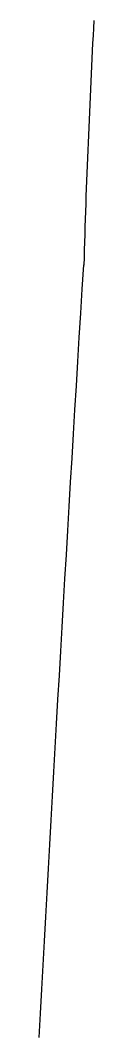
# Model space of a CAD drawing. Header units: metres. Extents: x -267095 to -267025, y 151621 to 152935.
import ezdxf

# ---------------------------------------------------------------- set-up
doc = ezdxf.new("R2010")
doc.units = ezdxf.units.M
doc.header["$LTSCALE"] = 15
doc.layers.get('0').update_dxf_attribs({"true_color": 0x000000})

msp = doc.modelspace()

# ---------------------------------------------------------------- linework, layer by layer
at = {"color": 0, "linetype": 'ByBlock', "lineweight": -2}
msp.add_arc((-254300.7, 152255.7), 12742.1, 176.94504, 178.36691, dxfattribs=at)
at = {"color": 0, "linetype": 'ByBlock', "lineweight": -2, "extrusion": (0, 0, -1)}
msp.add_arc((140010.5, 144838.8), 127265.2, 3.054958, 3.504858, dxfattribs=at)

doc.saveas('drawing.dxf')
